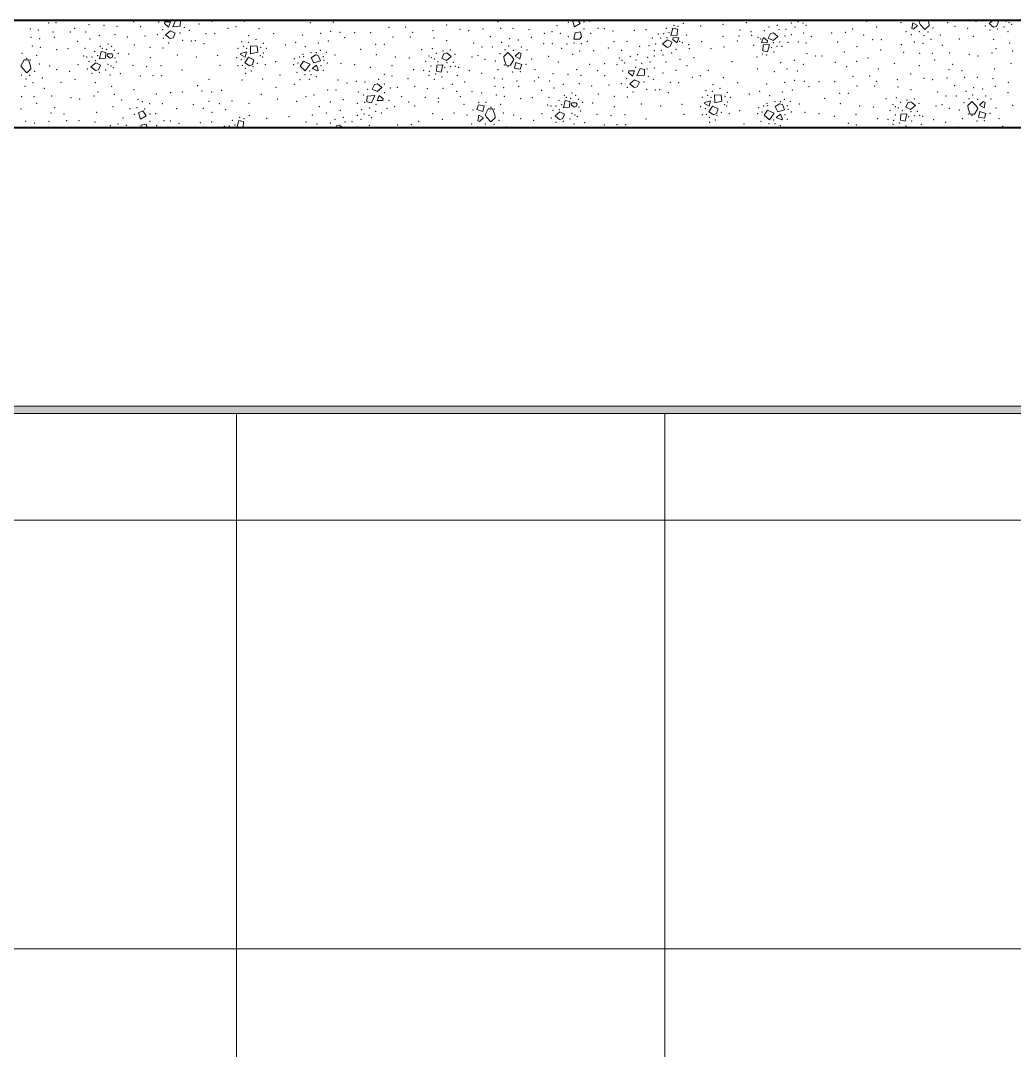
# Model space of a CAD drawing. Header units: metres. Extents: x -1.8 to 75.3, y -2 to 2.8.
# Drawn here: x 59.742 to 61.133, y 0.32 to 1.762 of the extents above; entities that cross this region are included whole.
import ezdxf

# ---------------------------------------------------------------- set-up
doc = ezdxf.new("R2010")
doc.units = ezdxf.units.M
doc.header["$MEASUREMENT"] = 0
doc.layers.add('FORRO.EXEC', color=7, linetype='Continuous')
doc.layers.add('LAJES.EST', color=7, linetype='Continuous')
for name, color, linetype, lineweight in [('FORRO.EXEC_Caneta_No__241', 7, 'Continuous', 13), ('LAJES.EST_Caneta_No__1', 7, 'Continuous', 40), ('LAJES.EST_Caneta_No__241', 7, 'Continuous', 13)]:
    doc.layers.add(name, color=color, linetype=linetype, lineweight=lineweight)
doc.layers.add('PAREDE CONSTRUIR_Caneta_No__97', color=7, linetype='Continuous', lineweight=13, true_color=0x6b6b6b)

# ---------------------------------------------------------------- blocks, each defined once
blk = doc.blocks.new('*X214', base_point=(11.3494, -1.9382))
at = {"layer": 'LAJES.EST_Caneta_No__241', "color": 7, "linetype": 'Continuous', "lineweight": 13}
for p, q in [((59.9429, 1.7575), (59.9435, 1.7601)), ((59.9435, 1.7601), (59.9515, 1.7598)), ((59.9515, 1.7598), (59.9487, 1.7527)), ((59.9548, 1.7528), (59.9583, 1.7618)), ((59.9655, 1.7618), (59.9652, 1.7538)), ((60.5171, 1.753), (60.5145, 1.7618)), ((60.5225, 1.7618), (60.5252, 1.7578)), ((61.0011, 1.7618), (60.9996, 1.7592)), ((61.0018, 1.7557), (60.9996, 1.7592)), ((61.0132, 1.7591), (61.0123, 1.7618)), ((61.0132, 1.7591), (61.0137, 1.7549)), ((61.1028, 1.7618), (61.0977, 1.7575)), ((61.1073, 1.7618), (61.1111, 1.7599)), ((61.1111, 1.7599), (61.1081, 1.7535)), ((59.9487, 1.7527), (59.9429, 1.7575)), ((59.9515, 1.7473), (59.9446, 1.7417)), ((59.9515, 1.7473), (59.9581, 1.7441)), ((59.9652, 1.7538), (59.9548, 1.7528)), ((60.5252, 1.7578), (60.5171, 1.753)), ((60.5182, 1.7444), (60.5254, 1.7459)), ((60.5254, 1.7459), (60.5268, 1.7389)), ((60.6522, 1.7408), (60.6548, 1.7511)), ((60.6613, 1.7496), (60.6548, 1.7511)), ((60.6613, 1.7496), (60.6609, 1.7413)), ((60.9895, 1.7507), (60.9909, 1.7586)), ((60.992, 1.7497), (60.9895, 1.7507)), ((60.9909, 1.7586), (60.9975, 1.7548)), ((60.9975, 1.7548), (60.992, 1.7497)), ((61.0079, 1.7494), (61.0018, 1.7557)), ((61.0137, 1.7549), (61.0079, 1.7494)), ((61.104, 1.7525), (61.0977, 1.7575)), ((61.1081, 1.7535), (61.104, 1.7525)), ((59.951, 1.7367), (59.9446, 1.7417)), ((59.9551, 1.7377), (59.951, 1.7367)), ((59.9581, 1.7441), (59.9551, 1.7377)), ((60.5182, 1.7444), (60.5161, 1.7358)), ((60.5241, 1.7356), (60.5161, 1.7358)), ((60.5268, 1.7389), (60.5241, 1.7356)), ((60.6472, 1.7348), (60.6404, 1.7293)), ((60.6472, 1.7348), (60.6539, 1.7317)), ((60.6539, 1.7317), (60.6508, 1.7253)), ((60.6609, 1.7413), (60.6522, 1.7408)), ((60.6548, 1.7355), (60.6555, 1.7381)), ((60.6606, 1.7307), (60.6548, 1.7355)), ((60.6555, 1.7381), (60.6634, 1.7377)), ((60.6634, 1.7377), (60.6606, 1.7307)), ((60.779, 1.7312), (60.7818, 1.7382)), ((60.7869, 1.7308), (60.779, 1.7312)), ((60.7818, 1.7382), (60.7876, 1.7334)), ((60.7876, 1.7334), (60.7869, 1.7308)), ((60.7885, 1.7372), (60.7916, 1.7436)), ((60.7952, 1.734), (60.7885, 1.7372)), ((60.7916, 1.7436), (60.7957, 1.7446)), ((60.7952, 1.734), (60.802, 1.7396)), ((60.7957, 1.7446), (60.802, 1.7396)), ((59.8519, 1.7084), (59.8545, 1.7187)), ((59.861, 1.7173), (59.8545, 1.7187)), ((59.861, 1.7173), (59.8606, 1.709)), ((60.0498, 1.7158), (60.0578, 1.718)), ((60.0578, 1.718), (60.0561, 1.7107)), ((60.0637, 1.7151), (60.0633, 1.7264)), ((60.0728, 1.7259), (60.0633, 1.7264)), ((60.0738, 1.7176), (60.0637, 1.7151)), ((60.0728, 1.7259), (60.0738, 1.7176)), ((60.3343, 1.7153), (60.3384, 1.7164)), ((60.3384, 1.7164), (60.3447, 1.7114)), ((60.4181, 1.7117), (60.4239, 1.7173)), ((60.4239, 1.7173), (60.43, 1.711)), ((60.4343, 1.7118), (60.4398, 1.7169)), ((60.4398, 1.7169), (60.4423, 1.7159)), ((60.4423, 1.7159), (60.4408, 1.7081)), ((60.6467, 1.7243), (60.6404, 1.7293)), ((60.6508, 1.7253), (60.6467, 1.7243)), ((60.7811, 1.7193), (60.7814, 1.7276)), ((60.7811, 1.7193), (60.7876, 1.7178)), ((60.7814, 1.7276), (60.7901, 1.7281)), ((60.7901, 1.7281), (60.7876, 1.7178)), ((59.7467, 1.7066), (59.742, 1.6986)), ((59.7527, 1.7069), (59.7467, 1.7066)), ((59.7556, 1.6985), (59.7527, 1.7069)), ((59.8469, 1.7025), (59.8401, 1.6969)), ((59.8469, 1.7025), (59.8536, 1.6993)), ((59.8606, 1.709), (59.8519, 1.7084)), ((59.8628, 1.7126), (59.8635, 1.7153)), ((59.8669, 1.7093), (59.8628, 1.7126)), ((59.8635, 1.7153), (59.8698, 1.715)), ((59.8669, 1.7093), (59.8696, 1.7103)), ((59.8708, 1.7134), (59.8696, 1.7103)), ((59.8708, 1.7134), (59.8698, 1.715)), ((60.0496, 1.7145), (60.0498, 1.7158)), ((60.0561, 1.7107), (60.0496, 1.7145)), ((60.0608, 1.7104), (60.0554, 1.7025)), ((60.0625, 1.6986), (60.0554, 1.7025)), ((60.0608, 1.7104), (60.0684, 1.707)), ((60.0684, 1.707), (60.0663, 1.7002)), ((60.1331, 1.698), (60.1376, 1.705)), ((60.1376, 1.705), (60.1471, 1.7006)), ((60.1485, 1.7098), (60.1544, 1.7138)), ((60.1523, 1.7024), (60.1485, 1.7098)), ((60.1523, 1.7024), (60.1614, 1.7052)), ((60.1544, 1.7138), (60.1584, 1.7127)), ((60.1584, 1.7127), (60.1614, 1.7052)), ((60.3312, 1.709), (60.3343, 1.7153)), ((60.3379, 1.7058), (60.3312, 1.709)), ((60.3379, 1.7058), (60.3447, 1.7114)), ((60.4185, 1.7075), (60.4181, 1.7117)), ((60.4185, 1.7075), (60.4215, 1.6991)), ((60.4275, 1.6995), (60.4321, 1.7075)), ((60.43, 1.711), (60.4321, 1.7075)), ((60.433, 1.6953), (60.4351, 1.703)), ((60.4408, 1.7081), (60.4343, 1.7118)), ((60.4351, 1.703), (60.4435, 1.7001)), ((59.7442, 1.6951), (59.742, 1.6986)), ((59.7503, 1.6888), (59.7442, 1.6951)), ((59.7561, 1.6944), (59.7503, 1.6888)), ((59.7556, 1.6985), (59.7561, 1.6944)), ((59.8464, 1.6919), (59.8401, 1.6969)), ((59.8505, 1.693), (59.8464, 1.6919)), ((59.8536, 1.6993), (59.8505, 1.693)), ((60.0663, 1.7002), (60.0625, 1.6986)), ((60.1331, 1.698), (60.1402, 1.6916)), ((60.1471, 1.7006), (60.1402, 1.6916)), ((60.1498, 1.6946), (60.1557, 1.6993)), ((60.1575, 1.6913), (60.1498, 1.6946)), ((60.1557, 1.6993), (60.1584, 1.6923)), ((60.1584, 1.6923), (60.1575, 1.6913)), ((60.3238, 1.691), (60.3242, 1.6993)), ((60.3238, 1.691), (60.3303, 1.6896)), ((60.3242, 1.6993), (60.3329, 1.6999)), ((60.3329, 1.6999), (60.3303, 1.6896)), ((60.4215, 1.6991), (60.4275, 1.6995)), ((60.4412, 1.6938), (60.433, 1.6953)), ((60.4412, 1.6938), (60.4435, 1.7001)), ((60.5927, 1.6889), (60.5934, 1.6915)), ((60.5985, 1.6841), (60.5927, 1.6889)), ((60.5934, 1.6915), (60.6013, 1.6912)), ((60.6013, 1.6912), (60.5985, 1.6841)), ((60.6046, 1.6842), (60.6089, 1.6949)), ((60.6154, 1.6935), (60.6089, 1.6949)), ((60.6154, 1.6935), (60.615, 1.6852)), ((60.2371, 1.6721), (60.2412, 1.6731)), ((60.2412, 1.6731), (60.2475, 1.6681)), ((60.6013, 1.6787), (60.5945, 1.6731)), ((60.6008, 1.6681), (60.5945, 1.6731)), ((60.6013, 1.6787), (60.608, 1.6755)), ((60.615, 1.6852), (60.6046, 1.6842)), ((60.608, 1.6755), (60.6049, 1.6692)), ((60.234, 1.6658), (60.2371, 1.6721)), ((60.2407, 1.6626), (60.234, 1.6658)), ((60.2407, 1.6626), (60.2475, 1.6681)), ((60.6049, 1.6692), (60.6008, 1.6681)), ((60.2266, 1.6478), (60.2269, 1.6561)), ((60.2266, 1.6478), (60.2331, 1.6464)), ((60.2269, 1.6561), (60.2374, 1.657)), ((60.2374, 1.657), (60.2331, 1.6464)), ((60.2407, 1.6501), (60.2435, 1.6571)), ((60.2486, 1.6497), (60.2407, 1.6501)), ((60.2435, 1.6571), (60.2493, 1.6524)), ((60.2493, 1.6524), (60.2486, 1.6497)), ((60.5017, 1.6398), (60.5043, 1.6501)), ((60.5108, 1.6487), (60.5043, 1.6501)), ((60.5108, 1.6487), (60.5104, 1.6404)), ((60.5126, 1.644), (60.5133, 1.6467)), ((60.5167, 1.6407), (60.5126, 1.644)), ((60.5133, 1.6467), (60.5196, 1.6464)), ((60.5207, 1.6448), (60.5194, 1.6417)), ((60.5207, 1.6448), (60.5196, 1.6464)), ((60.6994, 1.6459), (60.6996, 1.6472)), ((60.7059, 1.6421), (60.6994, 1.6459)), ((60.6996, 1.6472), (60.7076, 1.6494)), ((60.7076, 1.6494), (60.7059, 1.6421)), ((60.7135, 1.6465), (60.7131, 1.6579)), ((60.7227, 1.6573), (60.7131, 1.6579)), ((60.7236, 1.649), (60.7135, 1.6465)), ((60.7227, 1.6573), (60.7236, 1.649)), ((60.7983, 1.6413), (60.8042, 1.6452)), ((60.8042, 1.6452), (60.8082, 1.6441)), ((60.8082, 1.6441), (60.8112, 1.6366)), ((60.981, 1.6404), (60.9841, 1.6467)), ((60.9841, 1.6467), (60.9882, 1.6478)), ((60.9882, 1.6478), (60.9945, 1.6428)), ((61.0679, 1.6431), (61.0737, 1.6487)), ((61.0737, 1.6487), (61.0798, 1.6424)), ((61.0841, 1.6432), (61.0896, 1.6483)), ((61.0896, 1.6483), (61.0921, 1.6473)), ((61.0921, 1.6473), (61.0906, 1.6395)), ((59.9127, 1.6355), (59.9067, 1.6327)), ((59.9094, 1.6238), (59.9067, 1.6327)), ((59.9127, 1.6355), (59.9175, 1.6286)), ((60.3827, 1.6436), (60.3805, 1.6374)), ((60.3889, 1.6345), (60.3805, 1.6374)), ((60.3817, 1.6216), (60.3832, 1.6294)), ((60.3827, 1.6436), (60.3909, 1.6422)), ((60.3832, 1.6294), (60.3897, 1.6256)), ((60.3909, 1.6422), (60.3889, 1.6345)), ((60.3965, 1.638), (60.3919, 1.63)), ((60.394, 1.6265), (60.3919, 1.63)), ((60.4025, 1.6383), (60.3965, 1.638)), ((60.4054, 1.6299), (60.4025, 1.6383)), ((60.4054, 1.6299), (60.4059, 1.6258)), ((60.4967, 1.6339), (60.4899, 1.6284)), ((60.4967, 1.6339), (60.5034, 1.6307)), ((60.5034, 1.6307), (60.5003, 1.6244)), ((60.5104, 1.6404), (60.5017, 1.6398)), ((60.5167, 1.6407), (60.5194, 1.6417)), ((60.7106, 1.6418), (60.7052, 1.6339)), ((60.7123, 1.63), (60.7052, 1.6339)), ((60.7106, 1.6418), (60.7182, 1.6384)), ((60.7161, 1.6316), (60.7123, 1.63)), ((60.7182, 1.6384), (60.7161, 1.6316)), ((60.7829, 1.6294), (60.7874, 1.6364)), ((60.7829, 1.6294), (60.79, 1.623)), ((60.7874, 1.6364), (60.7969, 1.632)), ((60.7969, 1.632), (60.79, 1.623)), ((60.8021, 1.6338), (60.7983, 1.6413)), ((60.7996, 1.626), (60.8055, 1.6307)), ((60.8021, 1.6338), (60.8112, 1.6366)), ((60.8055, 1.6307), (60.8082, 1.6237)), ((60.9736, 1.6224), (60.974, 1.6307)), ((60.974, 1.6307), (60.9827, 1.6313)), ((60.9827, 1.6313), (60.9801, 1.621)), ((60.9877, 1.6372), (60.981, 1.6404)), ((60.9877, 1.6372), (60.9945, 1.6428)), ((61.0683, 1.6389), (61.0679, 1.6431)), ((61.0683, 1.6389), (61.0713, 1.6306)), ((61.0713, 1.6306), (61.0773, 1.6309)), ((61.0773, 1.6309), (61.0819, 1.6389)), ((61.0798, 1.6424), (61.0819, 1.6389)), ((61.0828, 1.6267), (61.0849, 1.6344)), ((61.0906, 1.6395), (61.0841, 1.6432)), ((61.0849, 1.6344), (61.0933, 1.6315)), ((61.0911, 1.6252), (61.0933, 1.6315)), ((59.9175, 1.6286), (59.9094, 1.6238)), ((59.9104, 1.6152), (59.9096, 1.6118)), ((59.9104, 1.6152), (59.9176, 1.6167)), ((59.9176, 1.6167), (59.9186, 1.6118)), ((60.0445, 1.6118), (60.047, 1.6219)), ((60.0535, 1.6205), (60.047, 1.6219)), ((60.0535, 1.6205), (60.0532, 1.6121)), ((60.1838, 1.6144), (60.1879, 1.6154)), ((60.1879, 1.6154), (60.1926, 1.6118)), ((60.3842, 1.6205), (60.3817, 1.6216)), ((60.3897, 1.6256), (60.3842, 1.6205)), ((60.4001, 1.6202), (60.394, 1.6265)), ((60.4059, 1.6258), (60.4001, 1.6202)), ((60.4962, 1.6233), (60.4899, 1.6284)), ((60.5003, 1.6244), (60.4962, 1.6233)), ((60.8073, 1.6227), (60.7996, 1.626)), ((60.8082, 1.6237), (60.8073, 1.6227)), ((60.9736, 1.6224), (60.9801, 1.621)), ((61.0911, 1.6252), (61.0828, 1.6267)), ((60.0532, 1.6121), (60.0475, 1.6118)), ((60.1825, 1.6118), (60.1838, 1.6144))]:
    blk.add_line(p, q, dxfattribs=at)
for p in [(59.7604, 1.7615), (59.8119, 1.7615), (59.8702, 1.7615), (59.9, 1.7603), (59.9347, 1.7596), (60.0095, 1.7607), (60.0547, 1.7605), (60.1795, 1.7597), (60.3919, 1.7616), (60.4101, 1.7602), (60.5086, 1.7595), (60.5305, 1.76), (60.5386, 1.7608), (60.7774, 1.7616), (60.83, 1.7602), (60.8543, 1.7615), (60.9265, 1.7605), (61.0254, 1.7616), (61.0795, 1.7605), (61.1216, 1.7609), (59.7551, 1.7502), (59.7664, 1.7485), (59.781, 1.7586), (59.7869, 1.7456), (59.7913, 1.759), (59.8113, 1.746), (59.8171, 1.7508), (59.8325, 1.7456), (59.8372, 1.756), (59.8584, 1.7553), (59.8767, 1.7538), (59.9097, 1.7531), (59.9406, 1.7491), (59.9707, 1.7523), (59.9777, 1.7481), (59.9915, 1.7572), (60.0322, 1.7507), (60.0434, 1.7531), (60.0756, 1.7504), (60.1471, 1.759), (60.1756, 1.7466), (60.189, 1.7452), (60.2095, 1.745), (60.2318, 1.745), (60.2574, 1.7522), (60.2806, 1.753), (60.2905, 1.7453), (60.3192, 1.7478), (60.338, 1.7554), (60.3567, 1.7497), (60.3689, 1.7478), (60.3891, 1.7501), (60.4137, 1.7508), (60.4311, 1.7509), (60.4535, 1.7492), (60.4856, 1.7463), (60.4929, 1.7548), (60.5304, 1.7501), (60.55, 1.7507), (60.559, 1.7504), (60.571, 1.7472), (60.601, 1.7482), (60.6171, 1.7491), (60.6458, 1.7511), (60.6496, 1.745), (60.6563, 1.7553), (60.6623, 1.7538), (60.6695, 1.7581), (60.6938, 1.7542), (60.725, 1.7566), (60.7489, 1.7488), (60.7577, 1.759), (60.7643, 1.7464), (60.7829, 1.7475), (60.7893, 1.7527), (60.8014, 1.7553), (60.8036, 1.749), (60.8133, 1.7493), (60.8208, 1.7584), (60.8258, 1.7528), (60.8373, 1.7585), (60.8411, 1.755), (60.8966, 1.7454), (60.9067, 1.75), (60.9401, 1.7526), (60.9744, 1.7589), (60.9812, 1.7461), (61, 1.7463), (61.012, 1.7456), (61.019, 1.7513), (61.0397, 1.759), (61.0498, 1.7538), (61.0679, 1.7511), (61.0926, 1.7544), (61.0991, 1.7484), (61.1094, 1.7498), (61.1185, 1.753), (61.1244, 1.7463), (61.1257, 1.759), (61.1291, 1.7564), (59.756, 1.7382), (59.7684, 1.7365), (59.789, 1.7382), (59.8215, 1.7327), (59.8386, 1.736), (59.8517, 1.7412), (59.8739, 1.742), (59.8912, 1.7387), (59.9158, 1.7401), (59.9331, 1.7422), (59.9415, 1.7371), (59.9647, 1.7445), (59.9686, 1.7339), (59.9807, 1.7332), (59.9864, 1.7337), (60.0014, 1.7436), (60.0132, 1.7436), (60.0513, 1.7321), (60.0603, 1.7311), (60.061, 1.7407), (60.0711, 1.7356), (60.0959, 1.7436), (60.1267, 1.7312), (60.1365, 1.7415), (60.1584, 1.7304), (60.1617, 1.744), (60.1726, 1.7334), (60.1955, 1.7377), (60.2631, 1.7387), (60.2875, 1.7387), (60.3205, 1.7375), (60.3384, 1.7336), (60.3758, 1.7306), (60.3995, 1.7393), (60.4154, 1.7313), (60.4265, 1.7365), (60.4387, 1.7346), (60.4568, 1.7384), (60.475, 1.744), (60.4973, 1.7441), (60.5084, 1.7392), (60.5353, 1.7327), (60.5399, 1.744), (60.5726, 1.7322), (60.5906, 1.7327), (60.6262, 1.7375), (60.6346, 1.743), (60.6378, 1.7372), (60.6418, 1.7433), (60.6466, 1.7379), (60.6644, 1.7327), (60.6684, 1.7307), (60.6742, 1.7417), (60.6951, 1.7323), (60.7252, 1.7395), (60.7454, 1.7331), (60.7474, 1.74), (60.7652, 1.7409), (60.774, 1.7382), (60.778, 1.7362), (60.7958, 1.731), (60.8046, 1.7317), (60.8117, 1.7401), (60.8162, 1.7314), (60.821, 1.7421), (60.8305, 1.7317), (60.8379, 1.7443), (60.8411, 1.7306), (60.849, 1.7393), (60.8772, 1.7446), (60.8858, 1.7316), (60.9221, 1.7416), (60.9348, 1.7349), (60.9469, 1.735), (60.9888, 1.7419), (60.9931, 1.732), (61.0067, 1.7406), (61.0163, 1.7353), (61.0296, 1.7418), (61.056, 1.736), (61.0754, 1.7399), (61.104, 1.7353), (59.7434, 1.716), (59.758, 1.7261), (59.7693, 1.7245), (59.7919, 1.7209), (59.8082, 1.7226), (59.8316, 1.7231), (59.8455, 1.7188), (59.8532, 1.7255), (59.856, 1.723), (59.862, 1.7214), (59.8641, 1.7288), (59.8692, 1.7258), (59.8729, 1.7201), (59.8786, 1.716), (59.9009, 1.7277), (59.923, 1.7241), (59.9412, 1.7232), (59.949, 1.7302), (59.9986, 1.7296), (60.0462, 1.7231), (60.0538, 1.7256), (60.0583, 1.723), (60.0779, 1.7245), (60.0813, 1.7299), (60.0816, 1.7164), (60.0857, 1.7228), (60.1122, 1.7274), (60.1405, 1.7252), (60.1481, 1.7167), (60.1558, 1.7167), (60.1612, 1.7199), (60.1695, 1.7172), (60.2176, 1.7217), (60.2389, 1.7283), (60.2509, 1.7283), (60.3034, 1.7209), (60.318, 1.7226), (60.3239, 1.7159), (60.333, 1.7191), (60.3433, 1.7204), (60.3876, 1.7246), (60.4022, 1.7248), (60.4197, 1.721), (60.4251, 1.7261), (60.4317, 1.7203), (60.4429, 1.7248), (60.4506, 1.7205), (60.4742, 1.7294), (60.4863, 1.7295), (60.499, 1.7228), (60.5066, 1.7292), (60.5164, 1.7302), (60.5245, 1.719), (60.5266, 1.7293), (60.5439, 1.7197), (60.5647, 1.7235), (60.5832, 1.7201), (60.6083, 1.7258), (60.6214, 1.7268), (60.6291, 1.7196), (60.6307, 1.7288), (60.6388, 1.7199), (60.653, 1.7162), (60.6595, 1.7214), (60.6772, 1.728), (60.6781, 1.7225), (60.7082, 1.7226), (60.7266, 1.7248), (60.7682, 1.7272), (60.7928, 1.7239), (60.7966, 1.7178), (60.8006, 1.7256), (60.8078, 1.7259), (60.895, 1.7176), (60.9127, 1.7251), (60.9461, 1.7204), (60.975, 1.7282), (60.9782, 1.7175), (61.0053, 1.7301), (61.0322, 1.7273), (61.0427, 1.7166), (61.1019, 1.7166), (61.1076, 1.7223), (61.1266, 1.7302), (61.1306, 1.7191), (59.7503, 1.709), (59.7553, 1.7065), (59.764, 1.7132), (59.8299, 1.7122), (59.8343, 1.7107), (59.8375, 1.7049), (59.8415, 1.711), (59.8463, 1.7055), (59.8493, 1.7126), (59.8739, 1.7094), (59.8757, 1.7036), (59.8927, 1.7151), (59.9231, 1.7098), (59.961, 1.7134), (59.9878, 1.711), (60.0177, 1.7132), (60.0442, 1.7099), (60.0507, 1.7072), (60.073, 1.7019), (60.0775, 1.7126), (60.0805, 1.7106), (60.0987, 1.7041), (60.1251, 1.7085), (60.1301, 1.7023), (60.1323, 1.7109), (60.1368, 1.7147), (60.1379, 1.7113), (60.1655, 1.7114), (60.1662, 1.7059), (60.171, 1.7025), (60.182, 1.7137), (60.19, 1.7019), (60.2395, 1.7141), (60.2665, 1.711), (60.2858, 1.7093), (60.309, 1.7047), (60.3133, 1.7124), (60.3167, 1.7099), (60.3207, 1.7079), (60.3262, 1.7041), (60.3385, 1.7028), (60.3473, 1.7034), (60.3498, 1.7145), (60.3735, 1.7106), (60.382, 1.7128), (60.392, 1.7077), (60.4064, 1.705), (60.4127, 1.7153), (60.4574, 1.7078), (60.481, 1.7118), (60.4946, 1.7039), (60.5144, 1.7144), (60.58, 1.7093), (60.5838, 1.7059), (60.5874, 1.7023), (60.5953, 1.7115), (60.6031, 1.7067), (60.6057, 1.7141), (60.6114, 1.702), (60.6198, 1.7103), (60.6227, 1.704), (60.629, 1.7121), (60.641, 1.7136), (60.6454, 1.7038), (60.665, 1.7073), (60.6847, 1.7099), (60.7378, 1.7041), (60.7729, 1.7108), (60.7801, 1.7151), (60.7861, 1.7136), (60.8057, 1.7028), (60.8248, 1.7063), (60.8427, 1.7156), (60.8547, 1.7124), (60.8638, 1.7121), (60.8824, 1.7035), (60.9125, 1.7049), (60.9282, 1.7096), (60.9652, 1.7018), (61.0006, 1.7157), (61.0181, 1.7158), (61.0217, 1.7064), (61.0699, 1.7143), (61.0821, 1.7124), (61.1285, 1.7018), (59.7614, 1.6907), (59.7678, 1.701), (59.7821, 1.6984), (59.7922, 1.6932), (59.8103, 1.6906), (59.8219, 1.6999), (59.835, 1.6938), (59.8415, 1.6879), (59.8518, 1.6892), (59.8609, 1.6924), (59.8641, 1.7004), (59.8681, 1.6984), (59.8715, 1.6959), (59.8814, 1.6874), (59.899, 1.699), (59.9183, 1.6973), (59.9382, 1.6987), (59.9676, 1.6927), (60.0206, 1.6993), (60.0462, 1.6986), (60.0521, 1.6989), (60.0562, 1.6951), (60.0567, 1.6881), (60.0648, 1.6912), (60.067, 1.6971), (60.0843, 1.7002), (60.124, 1.7002), (60.1284, 1.6893), (60.1462, 1.6911), (60.1621, 1.6985), (60.1655, 1.6923), (60.2095, 1.7002), (60.2312, 1.6965), (60.2617, 1.6985), (60.2921, 1.6932), (60.3062, 1.6923), (60.3141, 1.6906), (60.3164, 1.6984), (60.3355, 1.6957), (60.3393, 1.6896), (60.3433, 1.6973), (60.3505, 1.6976), (60.3549, 1.6961), (60.3701, 1.6917), (60.3873, 1.688), (60.4102, 1.6929), (60.4189, 1.6996), (60.4239, 1.6971), (60.4308, 1.69), (60.4411, 1.6904), (60.4491, 1.7007), (60.4617, 1.6929), (60.487, 1.6874), (60.52, 1.6929), (60.5384, 1.7007), (60.5498, 1.6917), (60.5595, 1.7013), (60.5765, 1.6999), (60.5845, 1.691), (60.6028, 1.6965), (60.6188, 1.6939), (60.629, 1.6955), (60.6413, 1.6886), (60.6593, 1.6921), (60.6747, 1.6985), (60.7045, 1.6919), (60.7733, 1.694), (60.7969, 1.6904), (60.8147, 1.6942), (60.8293, 1.6911), (60.8374, 1.7007), (60.8981, 1.6973), (60.9424, 1.694), (60.9998, 1.6985), (61.0417, 1.693), (61.0468, 1.7004), (61.0599, 1.6916), (61.1057, 1.694), (59.7424, 1.6857), (59.7491, 1.68), (59.7544, 1.685), (59.7588, 1.6747), (59.772, 1.6812), (59.7984, 1.6754), (59.8178, 1.6793), (59.8464, 1.6747), (59.8668, 1.6857), (59.9092, 1.6842), (59.9269, 1.6845), (59.9389, 1.6846), (60.0052, 1.6794), (60.0518, 1.6784), (60.0806, 1.6802), (60.1046, 1.6854), (60.1247, 1.6726), (60.133, 1.6791), (60.1396, 1.686), (60.1459, 1.6796), (60.1481, 1.6862), (60.1556, 1.6833), (60.1862, 1.6787), (60.1984, 1.6746), (60.2115, 1.6767), (60.2236, 1.6759), (60.2431, 1.6797), (60.2507, 1.6728), (60.251, 1.6866), (60.2618, 1.6842), (60.2839, 1.6806), (60.3135, 1.6849), (60.3207, 1.6795), (60.3228, 1.6869), (60.3316, 1.6828), (60.3532, 1.6852), (60.3633, 1.6756), (60.4049, 1.6816), (60.4162, 1.6799), (60.4367, 1.677), (60.4611, 1.6774), (60.4669, 1.6822), (60.4823, 1.677), (60.5082, 1.6867), (60.5238, 1.6734), (60.5265, 1.6852), (60.5595, 1.6845), (60.5829, 1.6736), (60.5904, 1.6805), (60.6145, 1.6759), (60.6206, 1.6837), (60.6275, 1.6795), (60.6512, 1.6751), (60.663, 1.675), (60.682, 1.6822), (60.6932, 1.6845), (60.7255, 1.6818), (60.7457, 1.675), (60.7863, 1.6729), (60.8115, 1.6754), (60.8254, 1.678), (60.8388, 1.6766), (60.8593, 1.6764), (60.8816, 1.6764), (60.9072, 1.6836), (60.9305, 1.6844), (60.9403, 1.6767), (60.969, 1.6792), (60.9878, 1.6868), (61.0065, 1.6811), (61.0187, 1.6792), (61.0389, 1.6815), (61.0635, 1.6823), (61.081, 1.6823), (61.1033, 1.6806), (61.1248, 1.6754), (59.7477, 1.6695), (59.7747, 1.6667), (59.85, 1.6617), (59.869, 1.6697), (59.873, 1.6585), (59.9004, 1.6651), (59.9317, 1.6588), (59.9519, 1.6607), (59.9679, 1.6618), (59.9893, 1.6706), (59.9958, 1.6631), (60.0092, 1.6617), (60.0231, 1.6643), (60.0789, 1.6586), (60.0992, 1.6681), (60.1716, 1.6647), (60.1834, 1.6647), (60.2144, 1.6618), (60.2275, 1.6654), (60.2516, 1.6608), (60.2591, 1.6676), (60.269, 1.6682), (60.2936, 1.6696), (60.3109, 1.6663), (60.3331, 1.6671), (60.3462, 1.6723), (60.3523, 1.6627), (60.3735, 1.6623), (60.3873, 1.6605), (60.4058, 1.6696), (60.4182, 1.6679), (60.4388, 1.6696), (60.4713, 1.6641), (60.4884, 1.6674), (60.5015, 1.6726), (60.5139, 1.6602), (60.541, 1.6701), (60.5507, 1.6591), (60.5656, 1.6715), (60.5913, 1.6685), (60.5989, 1.6616), (60.6184, 1.6653), (60.6305, 1.6646), (60.6362, 1.6651), (60.6484, 1.661), (60.7011, 1.6635), (60.7101, 1.6625), (60.7109, 1.6721), (60.7209, 1.667), (60.7311, 1.6613), (60.762, 1.6588), (60.7766, 1.6626), (60.8082, 1.6618), (60.8224, 1.6648), (60.8453, 1.6691), (60.8887, 1.6597), (60.9007, 1.6597), (60.9129, 1.6701), (60.9373, 1.6701), (60.9703, 1.6689), (60.9882, 1.665), (61.0256, 1.662), (61.0493, 1.6707), (61.0652, 1.6627), (61.0763, 1.6679), (61.0885, 1.666), (61.1066, 1.6698), (61.124, 1.6608), (59.743, 1.6551), (59.7605, 1.6552), (59.7641, 1.6458), (59.7851, 1.656), (59.8123, 1.6537), (59.8245, 1.6518), (59.8443, 1.656), (59.8829, 1.6508), (59.9061, 1.6515), (59.9122, 1.6483), (59.9224, 1.6453), (59.94, 1.6456), (59.9834, 1.644), (60.0053, 1.6486), (60.0199, 1.6455), (60.0377, 1.6493), (60.0613, 1.6458), (60.1009, 1.6522), (60.1281, 1.6485), (60.1414, 1.6552), (60.1526, 1.6576), (60.1753, 1.6476), (60.1933, 1.6512), (60.213, 1.6458), (60.2214, 1.6576), (60.2232, 1.6474), (60.2392, 1.6447), (60.2575, 1.6502), (60.2751, 1.6552), (60.2848, 1.648), (60.3081, 1.6545), (60.3263, 1.6478), (60.3264, 1.653), (60.3571, 1.6553), (60.3623, 1.6445), (60.3828, 1.6471), (60.3932, 1.6474), (60.4078, 1.6575), (60.4138, 1.6446), (60.4191, 1.6559), (60.4417, 1.6523), (60.458, 1.654), (60.4814, 1.6545), (60.4953, 1.6502), (60.4991, 1.644), (60.5031, 1.6569), (60.5058, 1.6544), (60.5118, 1.6528), (60.519, 1.6572), (60.5227, 1.6515), (60.5284, 1.6474), (60.5425, 1.6465), (60.5728, 1.6555), (60.591, 1.6547), (60.6108, 1.6448), (60.6675, 1.6446), (60.696, 1.6545), (60.7036, 1.657), (60.7081, 1.6544), (60.7273, 1.644), (60.7277, 1.6559), (60.7314, 1.6478), (60.7356, 1.6542), (60.7866, 1.6461), (60.7903, 1.6566), (60.7979, 1.6481), (60.8056, 1.6481), (60.8111, 1.6513), (60.8193, 1.6486), (60.8318, 1.6451), (60.8674, 1.6531), (60.8894, 1.6456), (60.9532, 1.6523), (60.9631, 1.6439), (60.9678, 1.654), (60.9737, 1.6473), (60.9828, 1.6505), (60.9931, 1.6518), (60.9996, 1.6459), (61.0318, 1.6442), (61.0374, 1.656), (61.052, 1.6563), (61.0625, 1.6467), (61.0695, 1.6524), (61.0749, 1.6575), (61.0815, 1.6517), (61.0928, 1.6562), (61.1004, 1.6519), (59.7422, 1.6379), (59.7841, 1.6325), (59.7893, 1.6399), (59.8023, 1.631), (59.8482, 1.6334), (59.8709, 1.6412), (59.8949, 1.6386), (59.9008, 1.6303), (59.9044, 1.6399), (59.9152, 1.6378), (59.9228, 1.6308), (59.9309, 1.6316), (59.96, 1.6385), (59.9973, 1.639), (60.0098, 1.6334), (60.0289, 1.6369), (60.1499, 1.6298), (60.1599, 1.6412), (60.1696, 1.6324), (60.1892, 1.636), (60.2192, 1.6372), (60.2222, 1.631), (60.2306, 1.6393), (60.2389, 1.6345), (60.2465, 1.6323), (60.2545, 1.639), (60.2655, 1.6414), (60.2933, 1.6423), (60.3187, 1.6313), (60.3483, 1.6326), (60.3666, 1.6297), (60.3749, 1.6367), (60.4001, 1.6404), (60.4051, 1.6379), (60.4176, 1.6324), (60.432, 1.6298), (60.4717, 1.6313), (60.4797, 1.6436), (60.4841, 1.6421), (60.4873, 1.6363), (60.4913, 1.6424), (60.4961, 1.6369), (60.5139, 1.6318), (60.5179, 1.6298), (60.5237, 1.6408), (60.5256, 1.635), (60.5488, 1.6304), (60.573, 1.6412), (60.5881, 1.6301), (60.6376, 1.6424), (60.6704, 1.6307), (60.694, 1.6413), (60.696, 1.63), (60.7005, 1.6386), (60.7019, 1.6303), (60.7228, 1.6333), (60.7303, 1.6421), (60.7341, 1.6316), (60.7485, 1.6355), (60.7738, 1.6316), (60.7749, 1.6399), (60.7799, 1.6337), (60.7821, 1.6423), (60.7877, 1.6427), (60.8119, 1.6299), (60.8153, 1.6428), (60.8161, 1.6373), (60.8208, 1.6339), (60.8398, 1.6333), (60.8593, 1.6316), (60.9115, 1.6299), (60.9163, 1.6424), (60.9356, 1.6407), (60.9589, 1.6361), (60.9662, 1.6298), (60.9665, 1.6413), (60.9705, 1.6393), (60.9761, 1.6355), (60.9883, 1.6342), (60.9971, 1.6348), (61.0233, 1.642), (61.0418, 1.6391), (61.0562, 1.6364), (61.0687, 1.631), (61.0989, 1.6321), (61.1072, 1.6392), (61.1308, 1.6432), (59.7489, 1.6205), (59.7611, 1.6186), (59.7813, 1.6209), (59.8059, 1.6217), (59.8234, 1.6217), (59.8458, 1.62), (59.8779, 1.6171), (59.8851, 1.6256), (59.9226, 1.6209), (59.9422, 1.6216), (59.9512, 1.6212), (59.9632, 1.618), (59.9932, 1.619), (60.0093, 1.6199), (60.0381, 1.6219), (60.0418, 1.6158), (60.0485, 1.6261), (60.0545, 1.6246), (60.0617, 1.629), (60.0861, 1.6251), (60.1172, 1.6274), (60.1411, 1.6197), (60.1565, 1.6172), (60.1751, 1.6183), (60.1816, 1.6236), (60.1936, 1.6261), (60.1958, 1.6198), (60.2055, 1.6201), (60.213, 1.6292), (60.218, 1.6237), (60.2295, 1.6293), (60.2301, 1.6151), (60.2333, 1.6259), (60.2695, 1.6155), (60.2888, 1.6162), (60.299, 1.6208), (60.3323, 1.6234), (60.3734, 1.6169), (60.3923, 1.6171), (60.4043, 1.6164), (60.4113, 1.6221), (60.442, 1.6246), (60.4601, 1.622), (60.4848, 1.6252), (60.4914, 1.6193), (60.5016, 1.6206), (60.5107, 1.6238), (60.5166, 1.6171), (60.5213, 1.6273), (60.5312, 1.6188), (60.559, 1.6156), (60.5681, 1.6287), (60.5767, 1.6159), (60.5887, 1.616), (60.6174, 1.6241), (60.706, 1.6265), (60.7065, 1.6195), (60.7146, 1.6226), (60.7168, 1.6285), (60.7544, 1.6168), (60.7782, 1.6207), (60.7894, 1.6174), (60.7961, 1.6225), (60.7979, 1.6176), (60.8153, 1.6237), (60.881, 1.6279), (60.9008, 1.618), (60.9116, 1.6156), (60.9419, 1.6246), (60.956, 1.6237), (60.9633, 1.6163), (60.964, 1.622), (60.9726, 1.6183), (60.9853, 1.6271), (60.9891, 1.621), (60.9931, 1.6287), (61.0003, 1.629), (61.003, 1.6166), (61.0047, 1.6275), (61.02, 1.6231), (61.0371, 1.6194), (61.06, 1.6243), (61.0737, 1.6285), (61.0806, 1.6214), (61.0909, 1.6218), (61.1115, 1.6243), (59.8672, 1.6148), (59.8896, 1.6149), (59.9321, 1.6148), (60.0268, 1.6138), (60.034, 1.6141), (60.0664, 1.6125), (60.2132, 1.6129), (60.3144, 1.6124), (60.381, 1.6127), (60.4218, 1.6126), (60.8054, 1.6148), (60.9337, 1.612), (60.9814, 1.6142), (61.0547, 1.613), (61.1167, 1.6136)]:
    blk.add_point(p, dxfattribs=at)

msp = doc.modelspace()

# ---------------------------------------------------------------- hatches: boundary and pattern name
at = {"layer": 'FORRO.EXEC', "linetype": 'Continuous', "lineweight": 0, "true_color": 0xffffff}
msp.add_hatch(color=7, dxfattribs=at).paths.add_polyline_path([(62.4234, 1.2118), (62.4234, 1.2218), (57.0434, 1.2218), (57.0434, 1.2118)])
at = {"layer": 'PAREDE CONSTRUIR_Caneta_No__97', "linetype": 'Continuous', "lineweight": 13, "true_color": 0x6b6b6b}
h = msp.add_hatch(dxfattribs=at)
h.set_pattern_fill('Ceramica_60_x_60_000d', color=251, style=0, pattern_type=2)
h.set_pattern_definition([(3e-15, (64.2434, -1.93824), (0, 0.6), []), (90, (64.2434, -1.93824), (-0.6, 0), [])])
h.paths.add_polyline_path([(62.4234, 1.2118), (57.0434, 1.2118), (57.0434, -1.9382), (58.2105, -1.9382), (58.2105, 0.2818), (61.2505, 0.2818), (61.2505, -1.9382), (62.4234, -1.9382)])

# ---------------------------------------------------------------- linework, layer by layer
at = {"layer": 'FORRO.EXEC_Caneta_No__241', "color": 7, "linetype": 'Continuous', "lineweight": 13}
for p, q in [((62.4234, 1.2218), (57.0434, 1.2218)), ((62.4234, 1.2118), (57.0434, 1.2118))]:
    msp.add_line(p, q, dxfattribs=at)
at = {"layer": 'LAJES.EST_Caneta_No__1', "color": 7, "linetype": 'Continuous', "lineweight": 40}
for p, q in [((62.5234, 1.7618), (56.8434, 1.7618)), ((62.5234, 1.6118), (57.0434, 1.6118))]:
    msp.add_line(p, q, dxfattribs=at)

# ---------------------------------------------------------------- block references
at = {"layer": 'LAJES.EST', "lineweight": 0}
msp.add_blockref('*X214', (11.3494, -1.9382), dxfattribs=at)

doc.saveas('drawing.dxf')
